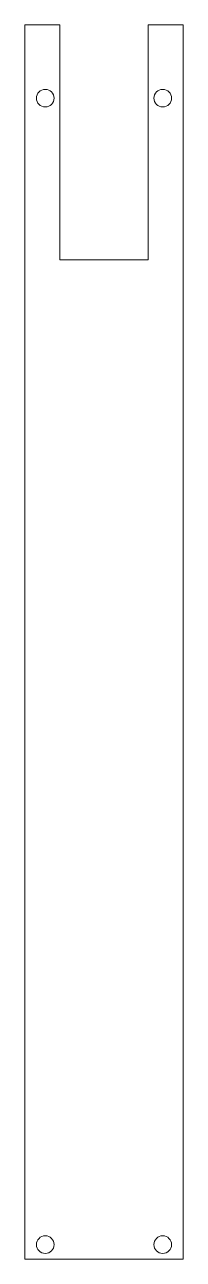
# Model space of a CAD drawing. Header units: millimetres. Extents: x -28 to 26, y -395 to 25.
import ezdxf

# ---------------------------------------------------------------- set-up
doc = ezdxf.new("R2010")
doc.units = ezdxf.units.MM

msp = doc.modelspace()

# ---------------------------------------------------------------- linework, layer by layer
at = {"color": 7, "linetype": 'Continuous', "lineweight": 15}
for p, q in [((-16.05, 25.31), (-28.05, 25.31)), ((-28.05, 25.31), (-28.05, -394.69)), ((-16.05, 25.31), (-16.05, -54.69)), ((25.95, 25.31), (13.95, 25.31)), ((13.95, -54.69), (13.95, 25.31)), ((25.95, -394.69), (25.95, 25.31)), ((-16.05, -54.69), (13.95, -54.69)), ((-28.05, -394.69), (25.95, -394.69))]:
    msp.add_line(p, q, dxfattribs=at)
for centre in [(-21.05, 0.31), (18.95, 0.31), (-21.05, -389.69), (18.95, -389.69)]:
    msp.add_circle(centre, 3, dxfattribs=at)

doc.saveas('drawing.dxf')
